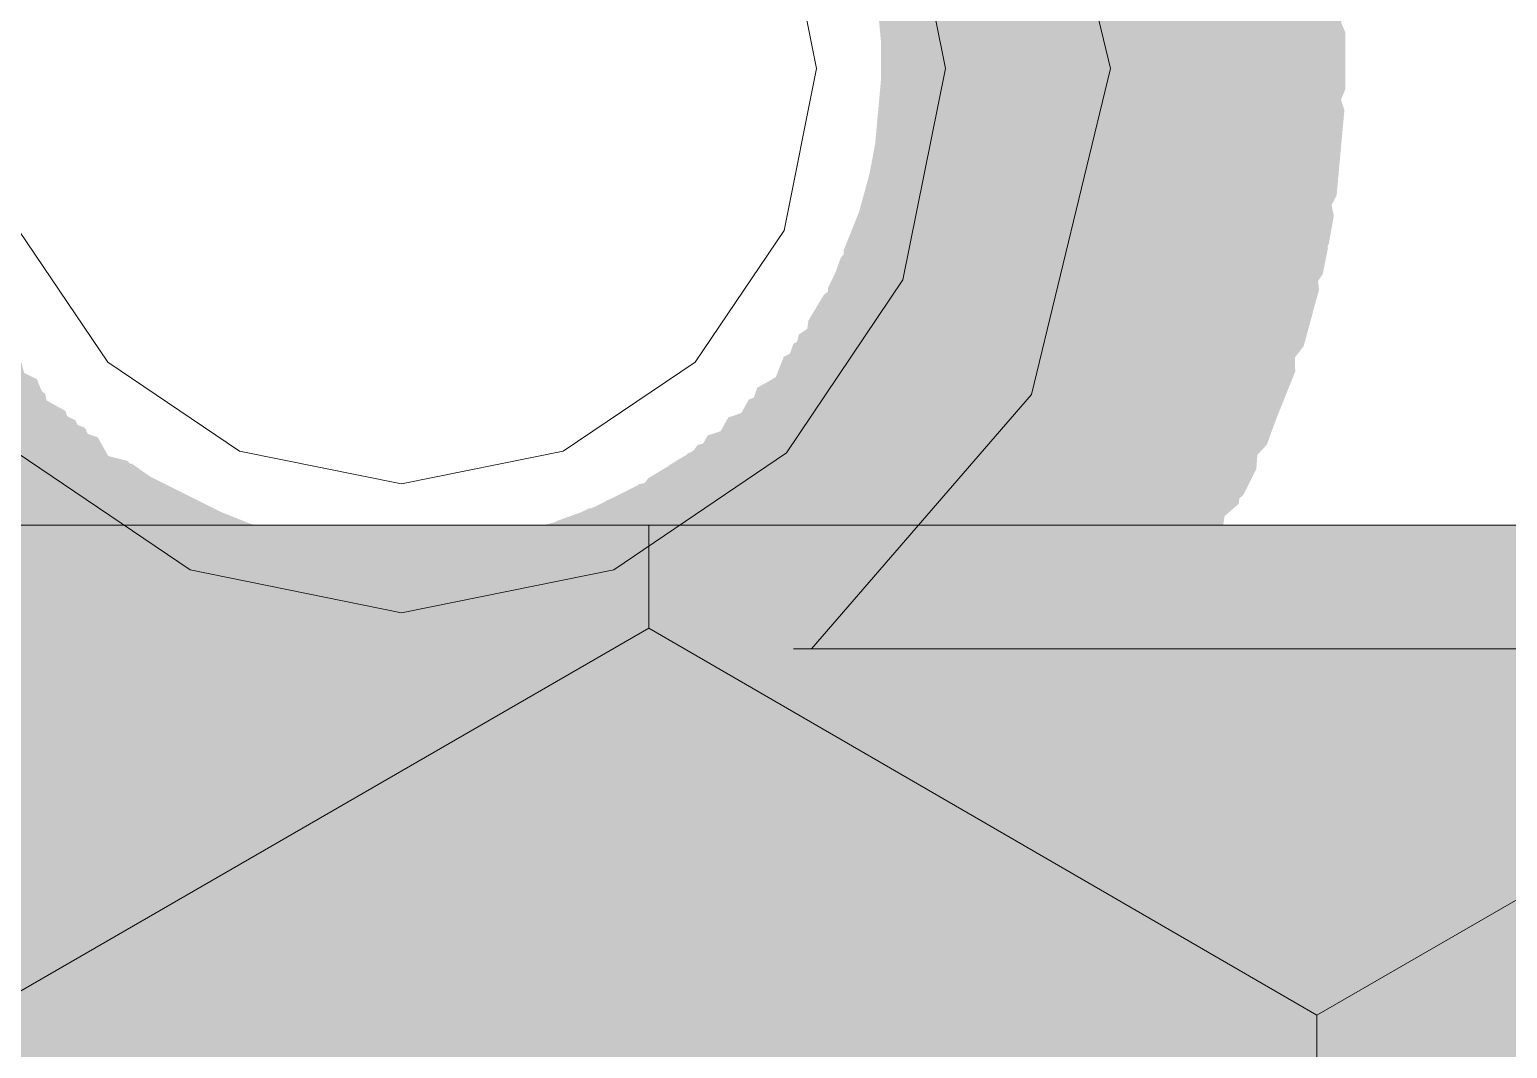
# Model space of a CAD drawing. Header units: millimetres. Extents: x -546 to 1681, y -650 to 1730.
# Drawn here: x 519.805 to 520.378, y 442.259 to 442.654 of the extents above; entities that cross this region are included whole.
import ezdxf

# ---------------------------------------------------------------- set-up
doc = ezdxf.new("R2010")
doc.units = ezdxf.units.MM

msp = doc.modelspace()

# ---------------------------------------------------------------- hatches: boundary and pattern name
at = {"true_color": 0x646464}
h = msp.add_hatch(color=251, dxfattribs=at)
h.dxf.hatch_style = 2
h.paths.add_polyline_path([(520.28936, 442.77187), (520.24121, 442.82107), (520.17237, 442.82201), (520.12317, 442.77386), (520.12223, 442.70502), (520.12623, 442.69502), (520.17439, 442.64582), (520.24322, 442.64488), (520.29242, 442.69304), (520.29336, 442.76187)])
h = msp.add_hatch(color=251, dxfattribs=at)
h.dxf.hatch_style = 2
h.paths.add_polyline_path([(520.29662, 442.75213), (520.25439, 442.80649), (520.18611, 442.81528), (520.13175, 442.77305), (520.12297, 442.70477), (520.12597, 442.69377), (520.1682, 442.6394), (520.23648, 442.63062), (520.29084, 442.67285), (520.29962, 442.74113)])
h = msp.add_hatch(color=251, dxfattribs=at)
h.dxf.hatch_style = 2
h.paths.add_polyline_path([(520.299, 442.74331), (520.25541, 442.79659), (520.18693, 442.80365), (520.13365, 442.76006), (520.12659, 442.69159), (520.12959, 442.68159), (520.17318, 442.6283), (520.24166, 442.62124), (520.29494, 442.66483), (520.302, 442.73331)])
h = msp.add_hatch(color=251, dxfattribs=at)
h.dxf.hatch_style = 2
h.paths.add_polyline_path([(520.30262, 442.73113), (520.26039, 442.78549), (520.19211, 442.79428), (520.13775, 442.75205), (520.12897, 442.68377), (520.13197, 442.67277), (520.1742, 442.6184), (520.24248, 442.60962), (520.29684, 442.65185), (520.30562, 442.72013)])
h = msp.add_hatch(color=251, dxfattribs=at)
h.dxf.hatch_style = 2
h.paths.add_polyline_path([(520.30734, 442.71255), (520.26996, 442.77035), (520.20269, 442.78499), (520.14489, 442.74761), (520.13025, 442.68035), (520.13225, 442.66935), (520.16963, 442.61154), (520.23689, 442.5969), (520.2947, 442.63428), (520.30934, 442.70155)])
h = msp.add_hatch(color=251, dxfattribs=at)
h.dxf.hatch_style = 2
h.paths.add_polyline_path([(520.30934, 442.70155), (520.27196, 442.75936), (520.2047, 442.774), (520.14689, 442.73661), (520.13225, 442.66935), (520.13425, 442.65835), (520.17163, 442.60054), (520.23889, 442.5859), (520.2967, 442.62328), (520.31134, 442.69055)])
h = msp.add_hatch(color=251, dxfattribs=at)
h.dxf.hatch_style = 2
h.paths.add_polyline_path([(520.31242, 442.68259), (520.28034, 442.7435), (520.21465, 442.76408), (520.15374, 442.73199), (520.13316, 442.6663), (520.13416, 442.6553), (520.16625, 442.59439), (520.23194, 442.57382), (520.29285, 442.6059), (520.31343, 442.6716)])
h = msp.add_hatch(color=251, dxfattribs=at)
h.dxf.hatch_style = 2
h.paths.add_polyline_path([(520.31343, 442.6716), (520.28134, 442.7325), (520.21565, 442.75308), (520.15474, 442.72099), (520.13416, 442.6553), (520.13516, 442.6443), (520.16725, 442.58339), (520.23294, 442.56282), (520.29385, 442.5949), (520.31443, 442.6606)])
h = msp.add_hatch(color=251, dxfattribs=at)
h.dxf.hatch_style = 2
h.paths.add_polyline_path([(520.3148, 442.65245), (520.28836, 442.71601), (520.22479, 442.74245), (520.16123, 442.71601), (520.1348, 442.65245), (520.1348, 442.64145), (520.16123, 442.57788), (520.22479, 442.55145), (520.28836, 442.57788), (520.3148, 442.64145)])
h = msp.add_hatch(color=251, dxfattribs=at)
h.dxf.hatch_style = 2
h.paths.add_polyline_path([(520.3148, 442.64145), (520.28836, 442.70501), (520.22479, 442.73145), (520.16123, 442.70501), (520.1348, 442.64145), (520.1348, 442.63045), (520.16123, 442.56688), (520.22479, 442.54045), (520.28836, 442.56688), (520.3148, 442.63045)])
h = msp.add_hatch(color=251, dxfattribs=at)
h.dxf.hatch_style = 2
h.paths.add_polyline_path([(520.31443, 442.6223), (520.29385, 442.68799), (520.23294, 442.72008), (520.16725, 442.6995), (520.13516, 442.6386), (520.13416, 442.62759), (520.15474, 442.5619), (520.21565, 442.52982), (520.28134, 442.55039), (520.31343, 442.6113)])
h = msp.add_hatch(color=251, dxfattribs=at)
h.dxf.hatch_style = 2
h.paths.add_polyline_path([(520.31343, 442.6113), (520.29285, 442.67699), (520.23194, 442.70908), (520.16625, 442.6885), (520.13416, 442.62759), (520.13316, 442.6166), (520.15374, 442.5509), (520.21465, 442.51882), (520.28034, 442.53939), (520.31242, 442.6003)])
h = msp.add_hatch(color=251, dxfattribs=at)
h.dxf.hatch_style = 2
h.paths.add_polyline_path([(520.31242, 442.6003), (520.29185, 442.66599), (520.23094, 442.69808), (520.16525, 442.6775), (520.13316, 442.6166), (520.13216, 442.60559), (520.15274, 442.5399), (520.21365, 442.50782), (520.27934, 442.52839), (520.31142, 442.5893)])
h = msp.add_hatch(color=251, dxfattribs=at)
h.dxf.hatch_style = 2
h.paths.add_polyline_path([(520.31034, 442.58135), (520.2957, 442.64861), (520.23789, 442.68599), (520.17063, 442.67136), (520.13325, 442.61355), (520.13125, 442.60255), (520.14589, 442.53528), (520.2037, 442.4979), (520.27096, 442.51254), (520.30834, 442.57035)])
h = msp.add_hatch(color=251, dxfattribs=at)
h.dxf.hatch_style = 2
h.paths.add_polyline_path([(520.30805, 442.5688), (520.29459, 442.63631), (520.23744, 442.6747), (520.16993, 442.66124), (520.13154, 442.6041), (520.12954, 442.5941), (520.143, 442.52658), (520.20014, 442.48819), (520.26766, 442.50165), (520.30605, 442.5588)])
h = msp.add_hatch(color=251, dxfattribs=at)
h.dxf.hatch_style = 2
h.paths.add_polyline_path([(520.30462, 442.55277), (520.29584, 442.62104), (520.24148, 442.66328), (520.1732, 442.65449), (520.13097, 442.60013), (520.12797, 442.58913), (520.13675, 442.52085), (520.19111, 442.47862), (520.25939, 442.4874), (520.30162, 442.54177)])
h = msp.add_hatch(color=251, dxfattribs=at)
h.dxf.hatch_style = 2
h.paths.add_polyline_path([(520.30162, 442.54177), (520.29284, 442.61005), (520.23847, 442.65228), (520.1702, 442.64349), (520.12797, 442.58913), (520.12497, 442.57813), (520.13375, 442.50985), (520.18811, 442.46762), (520.25639, 442.4764), (520.29862, 442.53077)])
h = msp.add_hatch(color=251, dxfattribs=at)
h.dxf.hatch_style = 2
h.paths.add_polyline_path([(520.29536, 442.52102), (520.29442, 442.58986), (520.24522, 442.63801), (520.17638, 442.63707), (520.12823, 442.58787), (520.12423, 442.57787), (520.12517, 442.50904), (520.17437, 442.46088), (520.2432, 442.46182), (520.29136, 442.51102)])
h = msp.add_hatch(color=251, dxfattribs=at)
h.dxf.hatch_style = 2
h.paths.add_polyline_path([(520.29136, 442.51102), (520.29042, 442.57986), (520.24122, 442.62801), (520.17238, 442.62707), (520.12423, 442.57787), (520.12023, 442.56787), (520.12117, 442.49904), (520.17037, 442.45088), (520.2392, 442.45182), (520.28736, 442.50102)])
h = msp.add_hatch(color=251, dxfattribs=at)
h.dxf.hatch_style = 2
h.paths.add_polyline_path([(520.28838, 442.50369), (520.28525, 442.57246), (520.23455, 442.61903), (520.16578, 442.6159), (520.11921, 442.5652), (520.11521, 442.5542), (520.11834, 442.48543), (520.16904, 442.43887), (520.23781, 442.44199), (520.28438, 442.49269)])
h = msp.add_hatch(color=251, dxfattribs=at)
h.dxf.hatch_style = 2
h.paths.add_polyline_path([(520.28029, 442.4832), (520.28507, 442.55187), (520.24004, 442.60395), (520.17137, 442.60872), (520.1193, 442.5637), (520.1143, 442.5537), (520.10952, 442.48502), (520.15454, 442.43295), (520.22322, 442.42817), (520.27529, 442.4732)])
h = msp.add_hatch(color=251, dxfattribs=at)
h.dxf.hatch_style = 2
h.paths.add_polyline_path([(520.27347, 442.46974), (520.28123, 442.53814), (520.2385, 442.59212), (520.1701, 442.59988), (520.11612, 442.55716), (520.10336, 442.47975), (520.14609, 442.42577), (520.21449, 442.41801)])
h = msp.add_hatch(color=251, dxfattribs=at)
h.dxf.hatch_style = 2
h.paths.add_polyline_path([(520.26697, 442.45814), (520.277, 442.52625), (520.2361, 442.58162), (520.16799, 442.59165), (520.11262, 442.55075), (520.10662, 442.54075), (520.09659, 442.47264), (520.13749, 442.41727), (520.2056, 442.40724), (520.26097, 442.44814)])
h = msp.add_hatch(color=251, dxfattribs=at)
h.dxf.hatch_style = 2
h.paths.add_polyline_path([(520.25868, 442.44452), (520.27194, 442.51208), (520.23372, 442.56933), (520.16617, 442.58259), (520.10891, 442.54437), (520.08965, 442.46782), (520.12787, 442.41056), (520.19542, 442.3973)])
h = msp.add_hatch(color=251, dxfattribs=at)
h.dxf.hatch_style = 2
h.paths.add_polyline_path([(519.64791, 442.43052), (519.70516, 442.3923), (519.77272, 442.40556), (519.81094, 442.46282), (519.79768, 442.53037), (519.73442, 442.57759), (519.66687, 442.56433), (519.62865, 442.50708)])
h = msp.add_hatch(color=251, dxfattribs=at)
h.dxf.hatch_style = 2
h.paths.add_polyline_path([(519.65875, 442.41619), (519.71864, 442.38225), (519.78505, 442.4004), (519.81899, 442.4603), (519.80084, 442.5267), (519.73394, 442.56964), (519.66754, 442.55149), (519.6336, 442.4916)])
h = msp.add_hatch(color=251, dxfattribs=at)
h.dxf.hatch_style = 2
h.paths.add_polyline_path([(520.25268, 442.43552), (520.26594, 442.50308), (520.22772, 442.56033), (520.16017, 442.57359), (520.10291, 442.53537), (520.08365, 442.45882), (520.12187, 442.40156), (520.18942, 442.3883)])
h = msp.add_hatch(color=251, dxfattribs=at)
h.dxf.hatch_style = 2
h.paths.add_polyline_path([(520.24284, 442.42119), (520.26099, 442.4876), (520.22705, 442.54749), (520.16065, 442.56564), (520.10075, 442.5317), (520.0756, 442.4563), (520.10954, 442.39641), (520.17594, 442.37825)])
h = msp.add_hatch(color=251, dxfattribs=at)
h.dxf.hatch_style = 2
h.paths.add_polyline_path([(519.66091, 442.41252), (519.71816, 442.3743), (519.78572, 442.38756), (519.82394, 442.44482), (519.81068, 442.51237), (519.74742, 442.55959), (519.67987, 442.54633), (519.64165, 442.48908)])
h = msp.add_hatch(color=251, dxfattribs=at)
h.dxf.hatch_style = 2
h.paths.add_polyline_path([(519.68015, 442.39081), (519.74379, 442.36456), (519.80743, 442.39081), (519.83368, 442.45445), (519.80743, 442.51809), (519.73579, 442.55234), (519.67215, 442.52609), (519.6459, 442.46245)])
h = msp.add_hatch(color=251, dxfattribs=at)
h.dxf.hatch_style = 2
h.paths.add_polyline_path([(520.23253, 442.40818), (520.25449, 442.47343), (520.22406, 442.53518), (520.15882, 442.55714), (520.09706, 442.52671), (520.0681, 442.45347), (520.09853, 442.39171), (520.16377, 442.36975)])
h = msp.add_hatch(color=251, dxfattribs=at)
h.dxf.hatch_style = 2
h.paths.add_polyline_path([(520.22884, 442.40419), (520.24699, 442.4706), (520.21305, 442.53049), (520.14665, 442.54864), (520.08675, 442.5147), (520.0616, 442.4393), (520.09554, 442.37941), (520.16194, 442.36125)])
h = msp.add_hatch(color=251, dxfattribs=at)
h.dxf.hatch_style = 2
h.paths.add_polyline_path([(519.68306, 442.38718), (519.74482, 442.35676), (519.81006, 442.37871), (519.84049, 442.44047), (519.81853, 442.50571), (519.74977, 442.54414), (519.68453, 442.52218), (519.6541, 442.46043)])
h = msp.add_hatch(color=251, dxfattribs=at)
h.dxf.hatch_style = 2
h.paths.add_polyline_path([(519.69515, 442.37481), (519.75879, 442.34856), (519.82243, 442.37481), (519.84869, 442.43845), (519.82243, 442.50209), (519.75079, 442.53634), (519.68715, 442.51009), (519.6609, 442.44645)])
h = msp.add_hatch(color=251, dxfattribs=at)
h.dxf.hatch_style = 2
h.paths.add_polyline_path([(520.21443, 442.38681), (520.24069, 442.45045), (520.21443, 442.51409), (520.1508, 442.54034), (520.08716, 442.51409), (520.0529, 442.44245), (520.07916, 442.37881), (520.14279, 442.35256)])
h = msp.add_hatch(color=251, dxfattribs=at)
h.dxf.hatch_style = 2
h.paths.add_polyline_path([(520.20206, 442.37471), (520.23249, 442.43647), (520.21053, 442.50171), (520.14877, 442.53214), (520.08353, 442.51018), (520.0451, 442.44143), (520.06706, 442.37618), (520.12882, 442.34575)])
h = msp.add_hatch(color=251, dxfattribs=at)
h.dxf.hatch_style = 2
h.paths.add_polyline_path([(519.70753, 442.36372), (519.77277, 442.34175), (519.83453, 442.37218), (519.85649, 442.43743), (519.82606, 442.49918), (519.75282, 442.52814), (519.69106, 442.49771), (519.6691, 442.43247)])
h = msp.add_hatch(color=251, dxfattribs=at)
h.dxf.hatch_style = 2
h.paths.add_polyline_path([(520.19406, 442.36771), (520.22449, 442.42947), (520.20253, 442.49471), (520.14077, 442.52514), (520.07553, 442.50318), (520.0371, 442.43443), (520.05906, 442.36918), (520.12081, 442.33875)])
h = msp.add_hatch(color=251, dxfattribs=at)
h.dxf.hatch_style = 2
h.paths.add_polyline_path([(519.72054, 442.35341), (519.78694, 442.33525), (519.84684, 442.36919), (519.86499, 442.4356), (519.83105, 442.49549), (519.75564, 442.52064), (519.69575, 442.4867), (519.6776, 442.4203)])
h = msp.add_hatch(color=251, dxfattribs=at)
h.dxf.hatch_style = 2
h.paths.add_polyline_path([(520.18606, 442.36072), (520.21649, 442.42247), (520.19453, 442.48771), (520.13277, 442.51814), (520.06753, 442.49618), (520.0291, 442.42743), (520.05106, 442.36218), (520.11281, 442.33175)])
h = msp.add_hatch(color=251, dxfattribs=at)
h.dxf.hatch_style = 2
h.paths.add_polyline_path([(519.72453, 442.34972), (519.78977, 442.32776), (519.85153, 442.35818), (519.87349, 442.42343), (519.84306, 442.48518), (519.76981, 442.51414), (519.70806, 442.48371), (519.6861, 442.41847)])
h = msp.add_hatch(color=251, dxfattribs=at)
h.dxf.hatch_style = 2
h.paths.add_polyline_path([(520.17405, 442.35041), (520.20799, 442.4103), (520.18984, 442.4767), (520.12994, 442.51064), (520.06354, 442.49249), (520.0206, 442.4256), (520.03875, 442.35919), (520.09865, 442.32525)])
h = msp.add_hatch(color=251, dxfattribs=at)
h.dxf.hatch_style = 2
h.paths.add_polyline_path([(519.74287, 442.33656), (519.81042, 442.3233), (519.86768, 442.36152), (519.88094, 442.42908), (519.84272, 442.48633), (519.76617, 442.50559), (519.70891, 442.46737), (519.69565, 442.39982)])
h = msp.add_hatch(color=251, dxfattribs=at)
h.dxf.hatch_style = 2
h.paths.add_polyline_path([(519.74287, 442.33656), (519.81042, 442.3233), (519.86768, 442.36152), (519.88094, 442.42908), (519.84272, 442.48633), (519.77216, 442.50159), (519.71491, 442.46337), (519.70165, 442.39582)])
h = msp.add_hatch(color=251, dxfattribs=at)
h.dxf.hatch_style = 2
h.paths.add_polyline_path([(520.15972, 442.33956), (520.19794, 442.39682), (520.18468, 442.46437), (520.12742, 442.50259), (520.05987, 442.48933), (520.01265, 442.42608), (520.02591, 442.35852), (520.08317, 442.3203)])
h = msp.add_hatch(color=251, dxfattribs=at)
h.dxf.hatch_style = 2
h.paths.add_polyline_path([(519.75118, 442.33072), (519.81842, 442.31592), (519.87653, 442.35284), (519.89132, 442.42007), (519.85441, 442.47818), (519.84441, 442.48518), (519.77717, 442.49997), (519.71906, 442.46306), (519.70427, 442.39583), (519.74118, 442.33772)])
h = msp.add_hatch(color=251, dxfattribs=at)
h.dxf.hatch_style = 2
h.paths.add_polyline_path([(519.75118, 442.33072), (519.81842, 442.31592), (519.87653, 442.35284), (519.89132, 442.42007), (519.85441, 442.47818), (519.84441, 442.48518), (519.77717, 442.49997), (519.71906, 442.46306), (519.70427, 442.39583), (519.74118, 442.33772)])
h = msp.add_hatch(color=251, dxfattribs=at)
h.dxf.hatch_style = 2
h.paths.add_polyline_path([(520.14872, 442.33256), (520.18694, 442.38982), (520.17368, 442.45737), (520.11642, 442.49559), (520.04887, 442.48233), (520.00165, 442.41908), (520.01491, 442.35152), (520.07217, 442.3133)])
h = msp.add_hatch(color=251, dxfattribs=at)
h.dxf.hatch_style = 2
h.paths.add_polyline_path([(520.1471, 442.33127), (520.188, 442.38664), (520.17797, 442.45475), (520.1226, 442.49565), (520.05449, 442.48562), (520.04449, 442.47962), (520.00359, 442.42425), (520.01362, 442.35614), (520.06899, 442.31524), (520.1371, 442.32527)])
h = msp.add_hatch(color=251, dxfattribs=at)
h.dxf.hatch_style = 2
h.paths.add_polyline_path([(520.1551, 442.33627), (520.196, 442.39164), (520.18597, 442.45975), (520.1306, 442.50065), (520.06249, 442.49062), (520.05249, 442.48462), (520.01159, 442.42925), (520.02162, 442.36114), (520.07699, 442.32024), (520.1451, 442.33027)])
h = msp.add_hatch(color=251, dxfattribs=at)
h.dxf.hatch_style = 2
h.paths.add_polyline_path([(519.76809, 442.32077), (519.83649, 442.31301), (519.89047, 442.35574), (519.89823, 442.42414), (519.8555, 442.47812), (519.7781, 442.49088), (519.72412, 442.44815), (519.71636, 442.37975)])
h = msp.add_hatch(color=251, dxfattribs=at)
h.dxf.hatch_style = 2
h.paths.add_polyline_path([(519.76809, 442.32077), (519.83649, 442.31301), (519.89047, 442.35574), (519.89823, 442.42414), (519.8555, 442.47812), (519.7781, 442.49088), (519.72412, 442.44815), (519.71636, 442.37975)])
h = msp.add_hatch(color=251, dxfattribs=at)
h.dxf.hatch_style = 2
h.paths.add_polyline_path([(520.14072, 442.32756), (520.17894, 442.38482), (520.16568, 442.45237), (520.10842, 442.49059), (520.04087, 442.47733), (519.99365, 442.41408), (520.00691, 442.34652), (520.06417, 442.3083)])
h = msp.add_hatch(color=251, dxfattribs=at)
h.dxf.hatch_style = 2
h.paths.add_polyline_path([(519.78155, 442.31395), (519.85022, 442.30917), (519.90229, 442.3542), (519.90707, 442.42287), (519.86204, 442.47494), (519.85204, 442.47994), (519.78337, 442.48473), (519.7313, 442.4397), (519.72652, 442.37102), (519.77154, 442.31895)])
h = msp.add_hatch(color=251, dxfattribs=at)
h.dxf.hatch_style = 2
h.paths.add_polyline_path([(519.78155, 442.31395), (519.85022, 442.30917), (519.90229, 442.3542), (519.90707, 442.42287), (519.86204, 442.47494), (519.85204, 442.47994), (519.78337, 442.48473), (519.7313, 442.4397), (519.72652, 442.37102), (519.77154, 442.31895)])
h = msp.add_hatch(color=251, dxfattribs=at)
h.dxf.hatch_style = 2
h.paths.add_polyline_path([(520.1335, 442.32277), (520.17623, 442.37675), (520.16847, 442.44515), (520.11449, 442.48788), (520.04609, 442.48012), (519.99436, 442.42114), (520.00212, 442.35274), (520.0561, 442.31001)])
h = msp.add_hatch(color=251, dxfattribs=at)
h.dxf.hatch_style = 2
h.paths.add_polyline_path([(519.79155, 442.30895), (519.86022, 442.30417), (519.91229, 442.3492), (519.91707, 442.41787), (519.87204, 442.46994), (519.86204, 442.47494), (519.79337, 442.47972), (519.7413, 442.4347), (519.73652, 442.36602), (519.78155, 442.31395)])
h = msp.add_hatch(color=251, dxfattribs=at)
h.dxf.hatch_style = 2
h.paths.add_polyline_path([(519.79155, 442.30895), (519.86022, 442.30417), (519.91229, 442.3492), (519.91707, 442.41787), (519.87204, 442.46994), (519.86204, 442.47494), (519.79337, 442.47972), (519.7413, 442.4347), (519.73652, 442.36602), (519.78155, 442.31395)])
h = msp.add_hatch(color=251, dxfattribs=at)
h.dxf.hatch_style = 2
h.paths.add_polyline_path([(520.12104, 442.31595), (520.16607, 442.36802), (520.16129, 442.4367), (520.10922, 442.48172), (520.04054, 442.47695), (520.03054, 442.47195), (519.98552, 442.41987), (519.9903, 442.3512), (520.04237, 442.30617), (520.11104, 442.31095)])
h = msp.add_hatch(color=251, dxfattribs=at)
h.dxf.hatch_style = 2
h.paths.add_polyline_path([(520.12204, 442.31595), (520.16707, 442.36802), (520.16229, 442.4367), (520.11022, 442.48172), (520.04155, 442.47695), (520.03155, 442.47195), (519.98652, 442.41987), (519.9913, 442.3512), (520.04337, 442.30617), (520.11204, 442.31095)])
h = msp.add_hatch(color=251, dxfattribs=at)
h.dxf.hatch_style = 2
h.paths.add_polyline_path([(519.80155, 442.30395), (519.87022, 442.29917), (519.92229, 442.3442), (519.92707, 442.41287), (519.88204, 442.46495), (519.87204, 442.46994), (519.80337, 442.47472), (519.7513, 442.4297), (519.74652, 442.36102), (519.79155, 442.30895)])
h = msp.add_hatch(color=251, dxfattribs=at)
h.dxf.hatch_style = 2
h.paths.add_polyline_path([(519.80155, 442.30395), (519.87022, 442.29917), (519.92229, 442.3442), (519.92707, 442.41287), (519.88204, 442.46495), (519.87204, 442.46994), (519.80337, 442.47472), (519.7513, 442.4297), (519.74652, 442.36102), (519.79155, 442.30895)])
h = msp.add_hatch(color=251, dxfattribs=at)
h.dxf.hatch_style = 2
h.paths.add_polyline_path([(520.10204, 442.30695), (520.14707, 442.35902), (520.14229, 442.4277), (520.09022, 442.47273), (520.02154, 442.46794), (520.01154, 442.46294), (519.96652, 442.41087), (519.9713, 442.3422), (520.02337, 442.29717), (520.09204, 442.30195)])
h = msp.add_hatch(color=251, dxfattribs=at)
h.dxf.hatch_style = 2
h.paths.add_polyline_path([(520.11104, 442.31095), (520.15607, 442.36302), (520.15129, 442.4317), (520.09922, 442.47672), (520.03054, 442.47195), (520.02054, 442.46695), (519.97552, 442.41487), (519.9803, 442.3462), (520.03237, 442.30117), (520.10104, 442.30595)])
h = msp.add_hatch(color=251, dxfattribs=at)
h.dxf.hatch_style = 2
h.paths.add_polyline_path([(520.10522, 442.30788), (520.15442, 442.35604), (520.15536, 442.42487), (520.1072, 442.47407), (520.03837, 442.47501), (520.02837, 442.47101), (519.97917, 442.42286), (519.97823, 442.35402), (520.02639, 442.30482), (520.09522, 442.30388)])
h = msp.add_hatch(color=251, dxfattribs=at)
h.dxf.hatch_style = 2
h.paths.add_polyline_path([(519.81837, 442.29688), (519.8872, 442.29782), (519.93536, 442.34702), (519.93442, 442.41586), (519.88522, 442.46401), (519.87522, 442.46801), (519.80638, 442.46707), (519.75823, 442.41787), (519.75917, 442.34904), (519.80837, 442.30088)])
h = msp.add_hatch(color=251, dxfattribs=at)
h.dxf.hatch_style = 2
h.paths.add_polyline_path([(519.81837, 442.29688), (519.8872, 442.29782), (519.93536, 442.34702), (519.93442, 442.41586), (519.88522, 442.46401), (519.87522, 442.46801), (519.80638, 442.46707), (519.75823, 442.41787), (519.75917, 442.34904), (519.80837, 442.30088)])
h = msp.add_hatch(color=251, dxfattribs=at)
h.dxf.hatch_style = 2
h.paths.add_polyline_path([(520.08155, 442.29787), (520.13225, 442.34443), (520.13538, 442.4132), (520.08881, 442.4639), (520.02004, 442.46703), (520.00904, 442.46303), (519.95834, 442.41646), (519.95521, 442.34769), (520.00178, 442.29699), (520.07055, 442.29386)])
h = msp.add_hatch(color=251, dxfattribs=at)
h.dxf.hatch_style = 2
h.paths.add_polyline_path([(520.09422, 442.30288), (520.14342, 442.35104), (520.14436, 442.41987), (520.0962, 442.46907), (520.02737, 442.47001), (520.01737, 442.46601), (519.96817, 442.41786), (519.96723, 442.34902), (520.01539, 442.29982), (520.08422, 442.29888)])
at = {"true_color": 0x96e196}
h = msp.add_hatch(color=81, dxfattribs=at)
h.dxf.hatch_style = 2
h.paths.add_polyline_path([(546.20183, 442.46145), (546.20183, 441.76145), (515.46379, 441.76145), (515.46379, 442.46145)])
at = {"true_color": 0x646464}
h = msp.add_hatch(color=251, dxfattribs=at)
h.dxf.hatch_style = 2
h.paths.add_polyline_path([(519.82837, 442.29288), (519.8972, 442.29382), (519.94536, 442.34302), (519.94442, 442.41186), (519.89522, 442.46001), (519.88522, 442.46401), (519.81638, 442.46307), (519.76823, 442.41387), (519.76917, 442.34504), (519.81837, 442.29688)])
h = msp.add_hatch(color=251, dxfattribs=at)
h.dxf.hatch_style = 2
h.paths.add_polyline_path([(519.82837, 442.29288), (519.8972, 442.29382), (519.94536, 442.34302), (519.94442, 442.41186), (519.89522, 442.46001), (519.88522, 442.46401), (519.81638, 442.46307), (519.76823, 442.41387), (519.76917, 442.34504), (519.81837, 442.29688)])
h = msp.add_hatch(color=251, dxfattribs=at)
h.dxf.hatch_style = 2
h.paths.add_polyline_path([(519.84911, 442.28662), (519.91739, 442.2954), (519.95962, 442.34977), (519.95084, 442.41805), (519.89648, 442.46028), (519.88548, 442.46328), (519.8172, 442.45449), (519.77496, 442.40013), (519.78375, 442.33185), (519.83811, 442.28962)])
h = msp.add_hatch(color=251, dxfattribs=at)
h.dxf.hatch_style = 2
h.paths.add_polyline_path([(519.84911, 442.28662), (519.91739, 442.2954), (519.95962, 442.34977), (519.95084, 442.41805), (519.89648, 442.46028), (519.88548, 442.46328), (519.8172, 442.45449), (519.77496, 442.40013), (519.78375, 442.33185), (519.83811, 442.28962)])
h = msp.add_hatch(color=251, dxfattribs=at)
h.dxf.hatch_style = 2
h.paths.add_polyline_path([(520.05348, 442.28762), (520.10784, 442.32985), (520.11662, 442.39813), (520.07439, 442.45249), (520.00611, 442.46128), (519.99511, 442.45828), (519.94075, 442.41604), (519.93197, 442.34777), (519.9742, 442.2934), (520.04247, 442.28462)])
h = msp.add_hatch(color=251, dxfattribs=at)
h.dxf.hatch_style = 2
h.paths.add_polyline_path([(520.05448, 442.28862), (520.10884, 442.33085), (520.11762, 442.39913), (520.07539, 442.45349), (520.00711, 442.46227), (519.99611, 442.45927), (519.94175, 442.41704), (519.93297, 442.34877), (519.9752, 442.2944), (520.04347, 442.28562)])
h = msp.add_hatch(color=251, dxfattribs=at)
h.dxf.hatch_style = 2
h.paths.add_polyline_path([(520.06547, 442.29162), (520.11984, 442.33385), (520.12862, 442.40213), (520.08639, 442.45649), (520.01811, 442.46528), (520.00711, 442.46227), (519.95275, 442.42005), (519.94397, 442.35177), (519.9862, 442.2974), (520.05448, 442.28862)])
h = msp.add_hatch(color=251, dxfattribs=at)
h.dxf.hatch_style = 2
h.paths.add_polyline_path([(520.07322, 442.29488), (520.12242, 442.34304), (520.12336, 442.41187), (520.0752, 442.46107), (520.00637, 442.46201), (519.99637, 442.45801), (519.94717, 442.40986), (519.94623, 442.34102), (519.99438, 442.29182), (520.06322, 442.29088)])
h = msp.add_hatch(color=251, dxfattribs=at)
h.dxf.hatch_style = 2
h.paths.add_polyline_path([(520.08522, 442.29888), (520.13442, 442.34704), (520.13536, 442.41587), (520.0872, 442.46507), (520.01837, 442.46601), (520.00837, 442.46201), (519.95917, 442.41386), (519.95823, 442.34502), (520.00639, 442.29582), (520.07522, 442.29488)])
h = msp.add_hatch(color=251, dxfattribs=at)
h.dxf.hatch_style = 2
h.paths.add_polyline_path([(519.86011, 442.28362), (519.92839, 442.2924), (519.97062, 442.34677), (519.96184, 442.41505), (519.90747, 442.45727), (519.89648, 442.46028), (519.8282, 442.45149), (519.78597, 442.39713), (519.79475, 442.32885), (519.84911, 442.28662)])
h = msp.add_hatch(color=251, dxfattribs=at)
h.dxf.hatch_style = 2
h.paths.add_polyline_path([(519.86011, 442.28362), (519.92839, 442.2924), (519.97062, 442.34677), (519.96184, 442.41505), (519.90747, 442.45727), (519.89648, 442.46028), (519.8282, 442.45149), (519.78597, 442.39713), (519.79475, 442.32885), (519.84911, 442.28662)])
h = msp.add_hatch(color=251, dxfattribs=at)
h.dxf.hatch_style = 2
h.paths.add_polyline_path([(519.87614, 442.28019), (519.94366, 442.29365), (519.98205, 442.3508), (519.96859, 442.41831), (519.91144, 442.4567), (519.90144, 442.4587), (519.83393, 442.44524), (519.79554, 442.3881), (519.809, 442.32058), (519.86614, 442.28219)])
h = msp.add_hatch(color=251, dxfattribs=at)
h.dxf.hatch_style = 2
h.paths.add_polyline_path([(519.87614, 442.28019), (519.94366, 442.29365), (519.98205, 442.3508), (519.96859, 442.41831), (519.91144, 442.4567), (519.90144, 442.4587), (519.83393, 442.44524), (519.79554, 442.3881), (519.809, 442.32058), (519.86614, 442.28219)])
h = msp.add_hatch(color=251, dxfattribs=at)
h.dxf.hatch_style = 2
h.paths.add_polyline_path([(519.88869, 442.2779), (519.95596, 442.29254), (519.99334, 442.35035), (519.9787, 442.41761), (519.92089, 442.45499), (519.90989, 442.457), (519.84263, 442.44235), (519.80525, 442.38455), (519.81989, 442.31728), (519.8777, 442.2799)])
h = msp.add_hatch(color=251, dxfattribs=at)
h.dxf.hatch_style = 2
h.paths.add_polyline_path([(519.88869, 442.2779), (519.95596, 442.29254), (519.99334, 442.35035), (519.9787, 442.41761), (519.92089, 442.45499), (519.90989, 442.457), (519.84263, 442.44235), (519.80525, 442.38455), (519.81989, 442.31728), (519.8777, 442.2799)])
h = msp.add_hatch(color=251, dxfattribs=at)
h.dxf.hatch_style = 2
h.paths.add_polyline_path([(519.89969, 442.2759), (519.96696, 442.29054), (520.00434, 442.34835), (519.9897, 442.41561), (519.93189, 442.45299), (519.92089, 442.45499), (519.85363, 442.44035), (519.81625, 442.38255), (519.83089, 442.31528), (519.88869, 442.2779)])
h = msp.add_hatch(color=251, dxfattribs=at)
h.dxf.hatch_style = 2
h.paths.add_polyline_path([(519.89969, 442.2759), (519.96696, 442.29054), (520.00434, 442.34835), (519.9897, 442.41561), (519.93189, 442.45299), (519.92089, 442.45499), (519.85363, 442.44035), (519.81625, 442.38255), (519.83089, 442.31528), (519.88869, 442.2779)])
h = msp.add_hatch(color=251, dxfattribs=at)
h.dxf.hatch_style = 2
h.paths.add_polyline_path([(519.99494, 442.27582), (520.05585, 442.3079), (520.07642, 442.3736), (520.04434, 442.4345), (519.97865, 442.45508), (519.96765, 442.45408), (519.90674, 442.42199), (519.88616, 442.3563), (519.91825, 442.29539), (519.98394, 442.27482)])
h = msp.add_hatch(color=251, dxfattribs=at)
h.dxf.hatch_style = 2
h.paths.add_polyline_path([(519.99594, 442.27582), (520.05685, 442.3079), (520.07742, 442.3736), (520.04534, 442.4345), (519.97965, 442.45508), (519.96865, 442.45408), (519.90774, 442.42199), (519.88716, 442.3563), (519.91925, 442.29539), (519.98494, 442.27482)])
h = msp.add_hatch(color=251, dxfattribs=at)
h.dxf.hatch_style = 2
h.paths.add_polyline_path([(520.01389, 442.2789), (520.0717, 442.31628), (520.08634, 442.38355), (520.04896, 442.44135), (519.98169, 442.45599), (519.97069, 442.454), (519.91289, 442.41661), (519.89825, 442.34935), (519.93563, 442.29154), (520.00289, 442.2769)])
h = msp.add_hatch(color=251, dxfattribs=at)
h.dxf.hatch_style = 2
h.paths.add_polyline_path([(520.01489, 442.2789), (520.0727, 442.31628), (520.08734, 442.38355), (520.04996, 442.44135), (519.9827, 442.45599), (519.97169, 442.454), (519.91389, 442.41661), (519.89925, 442.34935), (519.93663, 442.29154), (520.00389, 442.2769)])
h = msp.add_hatch(color=251, dxfattribs=at)
h.dxf.hatch_style = 2
h.paths.add_polyline_path([(520.02544, 442.28119), (520.08259, 442.31958), (520.09605, 442.3871), (520.05766, 442.44424), (519.99014, 442.4577), (519.98014, 442.4557), (519.923, 442.41731), (519.90954, 442.3498), (519.94793, 442.29265), (520.01544, 442.27919)])
h = msp.add_hatch(color=251, dxfattribs=at)
h.dxf.hatch_style = 2
h.paths.add_polyline_path([(520.02589, 442.2809), (520.0837, 442.31828), (520.09834, 442.38555), (520.06096, 442.44335), (519.9937, 442.45799), (519.9827, 442.45599), (519.92489, 442.41861), (519.91025, 442.35135), (519.94763, 442.29354), (520.01489, 442.2789)])
h = msp.add_hatch(color=251, dxfattribs=at)
h.dxf.hatch_style = 2
h.paths.add_polyline_path([(520.03489, 442.2829), (520.0927, 442.32028), (520.10734, 442.38755), (520.06996, 442.44535), (520.0027, 442.45999), (519.9917, 442.45799), (519.93389, 442.42061), (519.91925, 442.35335), (519.95663, 442.29554), (520.02389, 442.2809)])
h = msp.add_hatch(color=251, dxfattribs=at)
h.dxf.hatch_style = 2
h.paths.add_polyline_path([(520.04566, 442.28624), (520.09894, 442.32983), (520.106, 442.39831), (520.06241, 442.45159), (519.99393, 442.45865), (519.98393, 442.45565), (519.93065, 442.41206), (519.92359, 442.34359), (519.96718, 442.2903), (520.03566, 442.28324)])
h = msp.add_hatch(color=251, dxfattribs=at)
h.dxf.hatch_style = 2
h.paths.add_polyline_path([(519.91865, 442.27382), (519.98434, 442.29439), (520.01643, 442.3553), (519.99585, 442.42099), (519.93494, 442.45308), (519.92394, 442.45408), (519.85825, 442.4335), (519.82616, 442.37259), (519.84674, 442.3069), (519.90765, 442.27482)])
h = msp.add_hatch(color=251, dxfattribs=at)
h.dxf.hatch_style = 2
h.paths.add_polyline_path([(519.91865, 442.27382), (519.98434, 442.29439), (520.01643, 442.3553), (519.99585, 442.42099), (519.93494, 442.45308), (519.92394, 442.45408), (519.85825, 442.4335), (519.82616, 442.37259), (519.84674, 442.3069), (519.90765, 442.27482)])
h = msp.add_hatch(color=251, dxfattribs=at)
h.dxf.hatch_style = 2
h.paths.add_polyline_path([(519.93779, 442.27345), (520.00136, 442.29988), (520.02779, 442.36345), (520.00136, 442.42701), (519.93779, 442.45345), (519.92679, 442.45345), (519.86323, 442.42701), (519.83679, 442.36345), (519.86323, 442.29988), (519.92679, 442.27345)])
h = msp.add_hatch(color=251, dxfattribs=at)
h.dxf.hatch_style = 2
h.paths.add_polyline_path([(519.93779, 442.27345), (520.00136, 442.29988), (520.02779, 442.36345), (520.00136, 442.42701), (519.93779, 442.45345), (519.92679, 442.45345), (519.86323, 442.42701), (519.83679, 442.36345), (519.86323, 442.29988), (519.92679, 442.27345)])
h = msp.add_hatch(color=251, dxfattribs=at)
h.dxf.hatch_style = 2
h.paths.add_polyline_path([(519.94065, 442.27282), (520.00634, 442.29339), (520.03842, 442.3543), (520.01785, 442.41999), (519.95694, 442.45208), (519.94594, 442.45308), (519.88025, 442.4325), (519.84816, 442.3716), (519.86874, 442.3059), (519.92965, 442.27382)])
h = msp.add_hatch(color=251, dxfattribs=at)
h.dxf.hatch_style = 2
h.paths.add_polyline_path([(519.94065, 442.27282), (520.00634, 442.29339), (520.03842, 442.3543), (520.01785, 442.41999), (519.95694, 442.45208), (519.94594, 442.45308), (519.88025, 442.4325), (519.84816, 442.3716), (519.86874, 442.3059), (519.92965, 442.27382)])
h = msp.add_hatch(color=251, dxfattribs=at)
h.dxf.hatch_style = 2
h.paths.add_polyline_path([(519.95479, 442.27245), (520.01836, 442.29888), (520.0448, 442.36245), (520.01836, 442.42601), (519.95479, 442.45245), (519.88523, 442.42601), (519.85879, 442.36245), (519.88523, 442.29888)])
h = msp.add_hatch(color=251, dxfattribs=at)
h.dxf.hatch_style = 2
h.paths.add_polyline_path([(519.95379, 442.27245), (520.01736, 442.29888), (520.0438, 442.36245), (520.01736, 442.42601), (519.95379, 442.45245), (519.88523, 442.42601), (519.85879, 442.36245), (519.88523, 442.29888)])
h = msp.add_hatch(color=251, dxfattribs=at)
h.dxf.hatch_style = 2
h.paths.add_polyline_path([(519.97294, 442.27382), (520.03385, 442.3059), (520.05443, 442.3716), (520.02234, 442.4325), (519.95665, 442.45308), (519.94565, 442.45208), (519.88474, 442.41999), (519.86416, 442.3543), (519.89625, 442.29339), (519.96194, 442.27282)])
h = msp.add_hatch(color=251, dxfattribs=at)
h.dxf.hatch_style = 2
h.paths.add_polyline_path([(519.97394, 442.27382), (520.03485, 442.3059), (520.05543, 442.3716), (520.02334, 442.4325), (519.95765, 442.45308), (519.94665, 442.45208), (519.88574, 442.41999), (519.86516, 442.3543), (519.89725, 442.29339), (519.96294, 442.27282)])
h = msp.add_hatch(color=251, dxfattribs=at)
h.dxf.hatch_style = 2
h.paths.add_polyline_path([(519.98394, 442.27482), (520.04485, 442.3069), (520.06543, 442.37259), (520.03334, 442.4335), (519.96765, 442.45408), (519.95665, 442.45308), (519.89574, 442.42099), (519.87516, 442.3553), (519.90725, 442.29439), (519.97294, 442.27382)])
h = msp.add_hatch(color=251, dxfattribs=at)
h.dxf.hatch_style = 2
h.paths.add_polyline_path([(519.98494, 442.27482), (520.04585, 442.3069), (520.06642, 442.37259), (520.03434, 442.4335), (519.96865, 442.45408), (519.95765, 442.45308), (519.89674, 442.42099), (519.87616, 442.3553), (519.90825, 442.29439), (519.97394, 442.27382)])

# ---------------------------------------------------------------- linework, layer by layer
at = {"color": 251, "lineweight": 0, "true_color": 0x646464}
for points in [[(520.1078, 442.86345), (520.19317, 442.76557), (520.22379, 442.63845), (520.19317, 442.51207), (520.1078, 442.41345)], [(519.94879, 442.42745), (519.86689, 442.4441), (519.79979, 442.48945), (519.75445, 442.55654), (519.73779, 442.63845), (519.75445, 442.72078), (519.79979, 442.78782), (519.86689, 442.83293), (519.94879, 442.84945)], [(519.94879, 442.84945), (520.03112, 442.83293), (520.09817, 442.78782), (520.14328, 442.72078), (520.1598, 442.63845), (520.14328, 442.55654), (520.09817, 442.48945), (520.03112, 442.4441), (519.94879, 442.42745)], [(519.94879, 442.47745), (519.88609, 442.49009), (519.83492, 442.52457), (519.80043, 442.57574), (519.78779, 442.63845), (519.80043, 442.70115), (519.83492, 442.75232), (519.88609, 442.78681), (519.94879, 442.79945)], [(519.94879, 442.79945), (520.0115, 442.78681), (520.06267, 442.75232), (520.09715, 442.70115), (520.10979, 442.63845), (520.09715, 442.57574), (520.06267, 442.52457), (520.0115, 442.49009), (519.94879, 442.47745)], [(520.10079, 442.41345), (522.3738, 442.41345)]]:
    msp.add_lwpolyline(points, dxfattribs=at)
at = {"color": 7, "lineweight": 0}
for points in [[(546.20183, 442.46145), (515.46379, 442.46145)], [(520.0448, 442.42145), (520.0448, 442.46145)], [(520.0448, 442.42145), (519.78479, 442.27145)], [(520.3038, 442.27145), (520.0448, 442.42145)], [(520.5638, 442.42145), (520.3038, 442.27145)], [(520.3038, 441.97145), (520.3038, 442.27145)]]:
    msp.add_lwpolyline(points, dxfattribs=at)

doc.saveas('drawing.dxf')
